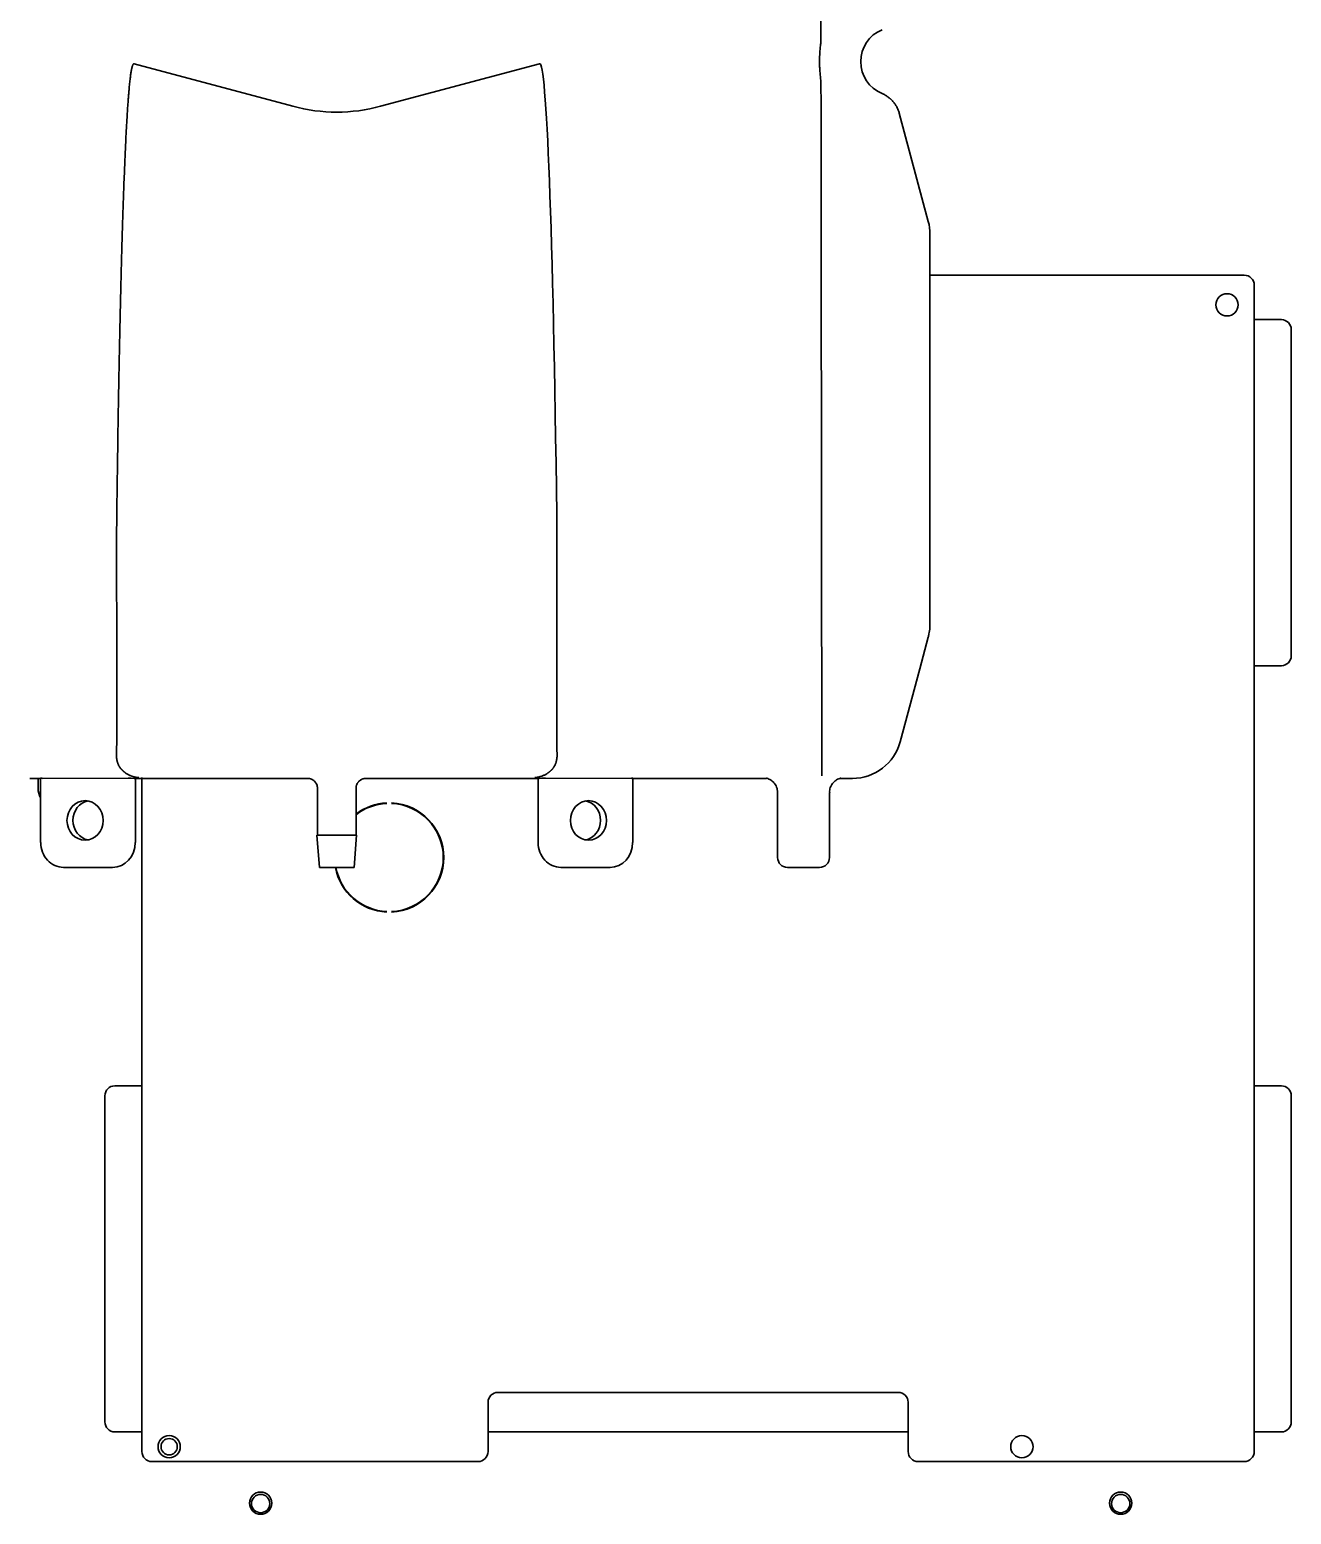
# Model space of a CAD drawing. Extents: x 5987 to 10491, y -672 to 3388.
# Drawn here: x 8502.4 to 8757.6, y 2563.7 to 2864 of the extents above; entities that cross this region are included whole.
import ezdxf

# ---------------------------------------------------------------- set-up
doc = ezdxf.new("R2010")
doc.units = 0
doc.header["$LTSCALE"] = 5
doc.layers.add('1', color=7, linetype='CONTINUOUS', true_color=0xffffff)

msp = doc.modelspace()

# ---------------------------------------------------------------- linework, layer by layer
at = {"layer": '1', "color": 7, "linetype": 'Continuous', "lineweight": 35}
for p, q in [((8555.61, 2848.5), (8523.47, 2857.05)), ((8605.47, 2857.05), (8573.34, 2848.5)), ((8678.27, 2847.08), (8684.13, 2825.21)), ((8684.47, 2822.62), (8684.47, 2743.72)), ((8684.47, 2814.33), (8748.07, 2814.33)), ((8750.07, 2812.33), (8750.07, 2576.33)), ((8750.07, 2805.33), (8755.57, 2805.33)), ((8757.57, 2803.33), (8757.57, 2737.33)), ((8684.13, 2741.11), (8682.41, 2734.7)), ((8682.41, 2734.7), (8678.46, 2719.94)), ((8755.57, 2735.33), (8750.07, 2735.33)), ((8504.57, 2712.53), (8502.36, 2712.53)), ((8504.07, 2712.53), (8504.07, 2710.53)), ((8504.57, 2712.54), (8504.57, 2699.53)), ((8504.87, 2712.54), (8522.25, 2712.56)), ((8522.91, 2712.55), (8523.5, 2712.53)), ((8527.86, 2712.53), (8523.5, 2712.53)), ((8523.76, 2699.53), (8523.76, 2712.53)), ((8525.07, 2576.33), (8525.07, 2712.73)), ((8534.5, 2712.53), (8527.86, 2712.53)), ((8544.56, 2712.53), (8542.02, 2712.53)), ((8552.07, 2712.54), (8552.07, 2712.53)), ((8558.57, 2712.53), (8552.07, 2712.53)), ((8576.87, 2712.53), (8570.37, 2712.53)), ((8586.93, 2712.53), (8584.39, 2712.53)), ((8601.09, 2712.53), (8594.44, 2712.53)), ((8605.45, 2712.53), (8603.96, 2712.53)), ((8605.19, 2712.53), (8605.19, 2699.53)), ((8605.45, 2712.53), (8606.04, 2712.55)), ((8606.7, 2712.56), (8624.07, 2712.54)), ((8624.37, 2699.53), (8624.37, 2712.54)), ((8626.59, 2712.53), (8624.37, 2712.53)), ((8630.78, 2712.53), (8629.46, 2712.53)), ((8641.66, 2712.53), (8637.71, 2712.53)), ((8651.42, 2712.53), (8648.59, 2712.53)), ((8668.8, 2712.53), (8666.41, 2712.53)), ((8560.57, 2710.53), (8560.57, 2701.03)), ((8568.37, 2701.03), (8568.37, 2710.53)), ((8653.65, 2709.68), (8653.65, 2696.53)), ((8664.15, 2696.53), (8664.15, 2709.68)), ((8564.47, 2701.03), (8560.47, 2701.03)), ((8560.47, 2701.03), (8560.97, 2694.53)), ((8568.47, 2701.03), (8564.47, 2701.03)), ((8567.97, 2694.53), (8568.47, 2701.03)), ((8523.76, 2699.53), (8523.72, 2699.53)), ((8605.23, 2699.53), (8605.19, 2699.53)), ((8518.34, 2694.53), (8509.19, 2694.53)), ((8519.14, 2694.53), (8518.34, 2694.53)), ((8560.97, 2694.53), (8567.97, 2694.53)), ((8610.61, 2694.53), (8609.8, 2694.53)), ((8619.76, 2694.53), (8610.61, 2694.53)), ((8655.65, 2694.53), (8662.15, 2694.53)), ((8519.57, 2650.33), (8525.07, 2650.33)), ((8750.07, 2650.33), (8755.57, 2650.33)), ((8517.57, 2582.33), (8517.57, 2648.33)), ((8757.57, 2648.33), (8757.57, 2582.33)), ((8595.07, 2576.33), (8595.07, 2586.33)), ((8597.07, 2588.33), (8678.07, 2588.33)), ((8680.07, 2576.33), (8680.07, 2586.33)), ((8525.07, 2580.33), (8519.57, 2580.33)), ((8680.07, 2580.33), (8595.07, 2580.33)), ((8755.57, 2580.33), (8750.07, 2580.33)), ((8593.07, 2574.33), (8527.07, 2574.33)), ((8748.07, 2574.33), (8682.07, 2574.33))]:
    msp.add_line(p, q, dxfattribs=at)
for centre, radius in [((8744.57, 2808.33), 2.25), ((8530.57, 2577.33), 2.25), ((8530.57, 2577.33), 1.65), ((8703.07, 2577.33), 2.25), ((8549.07, 2565.91), 2.25), ((8723.07, 2565.91), 2.25), ((8549.07, 2565.83), 1.85), ((8723.07, 2565.83), 1.85)]:
    msp.add_circle(centre, radius, dxfattribs=at)
for centre, radius, start, end in [((8677.47, 2857.53), 7, 112.5978, 247.4022), ((8748.07, 2812.33), 2, 0, 90), ((8755.57, 2803.33), 2, 0, 90), ((8755.57, 2737.33), 2, 270, 0), ((8508.07, 2710.53), 4, 180, 208.9799), ((8575.07, 2696.53), 11.05, 92.6053, 127.3249), ((8575.07, 2696.53), 10.95, 92.6053, 127.7249), ((8575.07, 2696.53), 10.95, 272.6053, 87.3947), ((8575.07, 2696.53), 11.05, 272.6053, 87.3947), ((8575.07, 2696.53), 11.05, 190.429, 267.3947), ((8575.07, 2696.53), 10.95, 190.5234, 267.3947), ((8655.65, 2696.53), 2, 180, 270), ((8662.15, 2696.53), 2, 270, 0), ((8519.57, 2648.33), 2, 90, 180), ((8755.57, 2648.33), 2, 0, 90), ((8597.07, 2586.33), 2, 90, 180), ((8678.07, 2586.33), 2, 0, 90), ((8519.57, 2582.33), 2, 180, 270), ((8755.57, 2582.33), 2, 270, 0), ((8527.07, 2576.33), 2, 180, 270), ((8593.07, 2576.33), 2, 270, 0), ((8682.07, 2576.33), 2, 180, 270), ((8748.07, 2576.33), 2, 270, 0)]:
    msp.add_arc(centre, radius, start, end, dxfattribs=at)
for centre, major_axis, ratio, start_param, end_param in [((8605.47, 2674.14), (-0.07, -182.94), 0.021861, 2.096015, 3.159067), ((8564.47, 2881.05), (33.82, 0), 0.997564, 4.447131, 4.977647), ((8674.47, 2822.62), (-9.92, -1.31), 0.999845, 3.010713, 3.272472), ((8509.85, 4035.89), (6.46, -2728.57), 0.002932, 1.0679, 1.083811), ((8619.12, 4031.04), (-6.5, -2718.37), 0.002943, 5.199343, 5.215314), ((8679.48, 2743.05), (-0.44, -10.02), 0.496953, 1.654986, 1.659584), ((8668.8, 2722.53), (6.09, -7.94), 0.999758, 5.628804, 6.937567), ((8505.07, 2712.54), (0.5, -0.003), 0.017454, 1.987065, 3.142103), ((8522.45, 2712.55), (0.5, -0.003), 0.017454, 0.416268, 1.987065), ((8606.49, 2712.55), (-0.5, -0.003), 0.017454, 4.296121, 5.866917), ((8623.87, 2712.54), (-0.5, -0.003), 0.017454, 3.141082, 4.296121), ((8514.77, 2704.03), (0, -4), 0.914651, 3.308096, 4.712387), ((8614.17, 2704.03), (0, 4), 0.914651, 3.308194, 6.116583), ((8514.77, 2704.03), (0, -4), 0.914651, 4.71239, 6.116681), ((8509.19, 2699.53), (0, 5), 0.914651, 1.570796, 3.141593), ((8519.14, 2699.53), (0, -5), 0.914651, 0, 1.570796), ((8609.8, 2699.53), (0, 5), 0.914651, 1.570796, 3.141593), ((8619.76, 2699.53), (0, -5), 0.914651, 0, 1.570796)]:
    msp.add_ellipse(centre, major_axis=major_axis, ratio=ratio, start_param=start_param, end_param=end_param, dxfattribs=at)
at = {"layer": '1', "color": 51, "linetype": 'Continuous', "lineweight": 13}
msp.add_ellipse((8658.9, 2712.68), major_axis=(8.25, 0), ratio=0.017455, start_param=6.205038, end_param=6.205052, dxfattribs=at)
at = {"layer": '1', "color": 7, "linetype": 'Continuous', "lineweight": 35}
for centre, major_axis in [((8513.56, 2704.03), (0, 4)), ((8615.39, 2704.03), (0, -4))]:
    msp.add_ellipse(centre, major_axis=major_axis, ratio=0.914651, dxfattribs=at)
for points, degree in [([(8662.38, 2877.91), (8662.4, 2869.76), (8662.41, 2861.45)], 2), ([(8662.43, 2853.54), (8662.59, 2721.05)], 1), ([(8662.59, 2713.05), (8662.59, 2713.05), (8662.59, 2713.09), (8662.59, 2713.21), (8662.59, 2713.41), (8662.59, 2713.68), (8662.59, 2714.03), (8662.59, 2714.43), (8662.59, 2714.9), (8662.59, 2715.43), (8662.59, 2716.01), (8662.59, 2716.64), (8662.59, 2717.31), (8662.59, 2718.01), (8662.59, 2718.74), (8662.59, 2719.5), (8662.59, 2720.27), (8662.59, 2720.79), (8662.59, 2721.05)], 3), ([(8603.96, 2712.53), (8602.57, 2712.52), (8601.09, 2712.53)], 2), ([(8629.46, 2712.52), (8627.97, 2712.53), (8626.59, 2712.52)], 2)]:
    msp.add_open_spline(points, degree=degree, dxfattribs=at)
for points, knots in [([(8662.43, 2853.54), (8662.38, 2853.87), (8662.3, 2854.53), (8662.24, 2855.19), (8662.2, 2855.68), (8662.19, 2855.85), (8662.17, 2856.18), (8662.16, 2856.34), (8662.15, 2856.84), (8662.14, 2857.17), (8662.14, 2858.16), (8662.16, 2858.82), (8662.23, 2859.81), (8662.26, 2860.14), (8662.33, 2860.8), (8662.37, 2861.12), (8662.41, 2861.45)], [0, 0, 0, 0, 0.125, 0.25, 0.25, 0.3125, 0.3125, 0.375, 0.375, 0.5, 0.5, 0.75, 0.75, 0.875, 0.875, 1, 1, 1, 1]), ([(8523.47, 2857.05), (8523.44, 2857.07), (8523.39, 2857.09), (8523.31, 2857.04), (8523.23, 2856.92), (8523.16, 2856.76), (8523.1, 2856.55), (8523.03, 2856.28), (8522.96, 2855.98), (8522.9, 2855.64), (8522.84, 2855.27), (8522.78, 2854.87), (8522.72, 2854.42), (8522.66, 2853.93), (8522.61, 2853.4), (8522.54, 2852.8), (8522.48, 2852.15), (8522.42, 2851.43), (8522.35, 2850.64), (8522.29, 2849.76), (8522.21, 2848.78), (8522.14, 2847.69), (8522.06, 2846.48), (8521.99, 2845.14), (8521.9, 2843.66), (8521.82, 2842.04), (8521.73, 2840.25), (8521.64, 2838.28), (8521.55, 2836.11), (8521.46, 2833.73), (8521.36, 2831.09), (8521.26, 2828.17), (8521.15, 2824.92), (8521.04, 2821.33), (8520.93, 2817.37), (8520.82, 2813.04), (8520.71, 2808.46), (8520.6, 2803.69), (8520.49, 2798.62), (8520.39, 2793.16), (8520.28, 2787.19), (8520.18, 2780.66), (8520.08, 2773.58), (8520.01, 2768.5), (8519.98, 2765.87)], [0, 0, 0, 0, 0.023807, 0.047616, 0.071426, 0.095236, 0.119045, 0.142855, 0.166664, 0.190474, 0.214283, 0.238093, 0.261903, 0.285712, 0.309522, 0.333331, 0.357141, 0.380951, 0.40476, 0.42857, 0.452379, 0.476189, 0.499999, 0.523808, 0.547618, 0.571427, 0.595237, 0.619047, 0.642856, 0.666666, 0.690475, 0.714285, 0.738094, 0.761904, 0.785714, 0.809523, 0.833333, 0.857142, 0.880952, 0.904762, 0.928571, 0.952381, 0.97619, 1, 1, 1, 1]), ([(8674.78, 2851.06), (8675, 2850.97), (8675.2, 2850.88), (8675.6, 2850.65), (8675.79, 2850.53), (8676.07, 2850.33), (8676.16, 2850.26), (8676.29, 2850.16), (8676.34, 2850.12), (8676.42, 2850.04), (8676.47, 2850.01), (8676.68, 2849.81), (8676.84, 2849.65), (8677.14, 2849.31), (8677.28, 2849.13), (8677.47, 2848.85), (8677.54, 2848.75), (8677.63, 2848.61), (8677.66, 2848.56), (8677.71, 2848.46), (8677.74, 2848.41), (8677.88, 2848.15), (8678.07, 2847.74), (8678.21, 2847.3), (8678.27, 2847.08)], [0, 0, 0, 0, 0.125, 0.125, 0.25, 0.25, 0.3125, 0.3125, 0.34375, 0.34375, 0.375, 0.375, 0.5, 0.5, 0.625, 0.625, 0.6875, 0.6875, 0.71875, 0.71875, 0.75, 0.75, 0.875, 1, 1, 1, 1]), ([(8519.98, 2765.87), (8519.98, 2765.83), (8519.98, 2765.8), (8519.98, 2765.72), (8519.97, 2765.62), (8519.97, 2765.51), (8519.97, 2765.3), (8519.97, 2765.16), (8519.96, 2764.73), (8519.96, 2764.44), (8519.95, 2763.59), (8519.95, 2763.02), (8519.94, 2761.31), (8519.94, 2760.17), (8519.94, 2759.03)], [0, 0, 0, 0, 0.015625, 0.015625, 0.03125, 0.0625, 0.0625, 0.125, 0.125, 0.25, 0.25, 0.5, 0.5, 1, 1, 1, 1]), ([(8609.01, 2759.03), (8609.01, 2760.17), (8609.01, 2761.31), (8608.99, 2763.59), (8608.98, 2764.73), (8608.97, 2765.87)], [0, 0, 0, 0, 0.5, 0.5, 1, 1, 1, 1]), ([(8684.13, 2741.11), (8684.14, 2741.14), (8684.15, 2741.16), (8684.16, 2741.22), (8684.18, 2741.3), (8684.22, 2741.48), (8684.26, 2741.64), (8684.32, 2741.96), (8684.36, 2742.17), (8684.44, 2742.81), (8684.47, 2743.24), (8684.47, 2743.68)], [0, 0, 0, 0, 0.03125, 0.03125, 0.0625, 0.125, 0.25, 0.25, 0.5, 0.5, 1, 1, 1, 1]), ([(8519.97, 2720.83), (8519.97, 2720.8), (8519.97, 2720.73), (8519.97, 2720.62), (8519.97, 2720.52), (8519.97, 2720.42), (8519.97, 2720.32), (8519.97, 2720.22), (8519.97, 2720.11), (8519.96, 2720.01), (8519.96, 2719.91), (8519.96, 2719.81), (8519.96, 2719.7), (8519.96, 2719.6), (8519.96, 2719.5), (8519.96, 2719.4), (8519.96, 2719.29), (8519.95, 2719.19), (8519.95, 2719.09), (8519.95, 2718.99), (8519.95, 2718.88), (8519.95, 2718.78), (8519.94, 2718.68), (8519.94, 2718.58), (8519.94, 2718.48), (8519.94, 2718.37), (8519.93, 2718.27), (8519.93, 2718.17), (8519.93, 2718.07), (8519.92, 2717.96), (8519.92, 2717.9), (8519.92, 2717.86)], [0, 0, 0, 0, 0.034513, 0.069021, 0.103526, 0.138027, 0.172525, 0.207019, 0.241511, 0.276, 0.310486, 0.34497, 0.379452, 0.413932, 0.44841, 0.482887, 0.517363, 0.551837, 0.586311, 0.620783, 0.655256, 0.689728, 0.7242, 0.758672, 0.793145, 0.827618, 0.862092, 0.896567, 0.931043, 0.965521, 1, 1, 1, 1]), ([(8609.03, 2717.86), (8609.02, 2717.9), (8609.02, 2717.96), (8609.02, 2718.07), (8609.02, 2718.17), (8609.01, 2718.27), (8609.01, 2718.37), (8609.01, 2718.48), (8609.01, 2718.58), (8609, 2718.68), (8609, 2718.78), (8609, 2718.88), (8609, 2718.99), (8608.99, 2719.09), (8608.99, 2719.19), (8608.99, 2719.29), (8608.99, 2719.4), (8608.99, 2719.5), (8608.99, 2719.6), (8608.98, 2719.7), (8608.98, 2719.81), (8608.98, 2719.91), (8608.98, 2720.01), (8608.98, 2720.11), (8608.98, 2720.22), (8608.98, 2720.32), (8608.98, 2720.42), (8608.98, 2720.52), (8608.98, 2720.62), (8608.98, 2720.73), (8608.98, 2720.8), (8608.98, 2720.83)], [0, 0, 0, 0, 0.034473, 0.068944, 0.103415, 0.137885, 0.172354, 0.206823, 0.241292, 0.275761, 0.310231, 0.344701, 0.379171, 0.413643, 0.448115, 0.482589, 0.517065, 0.551542, 0.586021, 0.620502, 0.654986, 0.689472, 0.723961, 0.758454, 0.792949, 0.827448, 0.86195, 0.896456, 0.930967, 0.965481, 1, 1, 1, 1]), ([(8519.92, 2717.86), (8519.92, 2717.84), (8519.92, 2717.79), (8519.91, 2717.73), (8519.91, 2717.66), (8519.9, 2717.59), (8519.9, 2717.52), (8519.9, 2717.45), (8519.9, 2717.38), (8519.9, 2717.32), (8519.9, 2717.25), (8519.9, 2717.18), (8519.9, 2717.11), (8519.91, 2717.04), (8519.91, 2716.97), (8519.91, 2716.91), (8519.92, 2716.84), (8519.93, 2716.77), (8519.93, 2716.7), (8519.94, 2716.64), (8519.95, 2716.57), (8519.96, 2716.5), (8519.97, 2716.43), (8519.98, 2716.37), (8519.99, 2716.3), (8520, 2716.23), (8520.02, 2716.17), (8520.03, 2716.1), (8520.05, 2716.03), (8520.06, 2715.97), (8520.08, 2715.9), (8520.1, 2715.84), (8520.11, 2715.79), (8520.12, 2715.76), (8520.13, 2715.74), (8520.13, 2715.73), (8520.14, 2715.71), (8520.14, 2715.7), (8520.15, 2715.68), (8520.15, 2715.67), (8520.16, 2715.65), (8520.16, 2715.64), (8520.17, 2715.62), (8520.17, 2715.61), (8520.18, 2715.59), (8520.18, 2715.58), (8520.19, 2715.56), (8520.2, 2715.54), (8520.2, 2715.53), (8520.21, 2715.51), (8520.21, 2715.49), (8520.22, 2715.48), (8520.23, 2715.46), (8520.23, 2715.45), (8520.24, 2715.43), (8520.25, 2715.41), (8520.25, 2715.4), (8520.26, 2715.38), (8520.27, 2715.36), (8520.27, 2715.34), (8520.28, 2715.33), (8520.29, 2715.31), (8520.3, 2715.29), (8520.3, 2715.27), (8520.31, 2715.26), (8520.32, 2715.24), (8520.33, 2715.22), (8520.34, 2715.2), (8520.35, 2715.19), (8520.35, 2715.17), (8520.36, 2715.15), (8520.37, 2715.13), (8520.38, 2715.11), (8520.39, 2715.1), (8520.4, 2715.08), (8520.41, 2715.06), (8520.42, 2715.04), (8520.43, 2715.02), (8520.44, 2715), (8520.45, 2714.99), (8520.46, 2714.97), (8520.47, 2714.95), (8520.48, 2714.93), (8520.49, 2714.91), (8520.51, 2714.89), (8520.52, 2714.87), (8520.53, 2714.85), (8520.54, 2714.84), (8520.55, 2714.82), (8520.56, 2714.8), (8520.58, 2714.78), (8520.59, 2714.76), (8520.6, 2714.74), (8520.62, 2714.72), (8520.63, 2714.7), (8520.64, 2714.68), (8520.66, 2714.67), (8520.67, 2714.65), (8520.68, 2714.63), (8520.7, 2714.61), (8520.71, 2714.59), (8520.73, 2714.57), (8520.74, 2714.55), (8520.76, 2714.53), (8520.77, 2714.51), (8520.79, 2714.49), (8520.81, 2714.48), (8520.82, 2714.46), (8520.84, 2714.44), (8520.85, 2714.42), (8520.87, 2714.4), (8520.89, 2714.38), (8520.91, 2714.36), (8520.92, 2714.34), (8520.94, 2714.32), (8520.96, 2714.31), (8520.98, 2714.29), (8520.99, 2714.28), (8521, 2714.27)], [0, 0, 0, 0, 0.016158, 0.032328, 0.048512, 0.064714, 0.080936, 0.09718, 0.11345, 0.129748, 0.146076, 0.162438, 0.178834, 0.195268, 0.211741, 0.228257, 0.244816, 0.261422, 0.278076, 0.294781, 0.311537, 0.328347, 0.345213, 0.362137, 0.379119, 0.396162, 0.413267, 0.430436, 0.447669, 0.464969, 0.482336, 0.499771, 0.517277, 0.521225, 0.525213, 0.529242, 0.533311, 0.53742, 0.541569, 0.545759, 0.549989, 0.554259, 0.558571, 0.562922, 0.567315, 0.571748, 0.576222, 0.580737, 0.585292, 0.589889, 0.594527, 0.599205, 0.603925, 0.608686, 0.613488, 0.618331, 0.623216, 0.628142, 0.633109, 0.638117, 0.643167, 0.648259, 0.653392, 0.658566, 0.663782, 0.66904, 0.674339, 0.67968, 0.685062, 0.690486, 0.695952, 0.70146, 0.707009, 0.712601, 0.718234, 0.723909, 0.729625, 0.735384, 0.741184, 0.747027, 0.752911, 0.758837, 0.764805, 0.770815, 0.776867, 0.782961, 0.789096, 0.795274, 0.801494, 0.807755, 0.814058, 0.820404, 0.826791, 0.83322, 0.83969, 0.846203, 0.852757, 0.859354, 0.865992, 0.872671, 0.879393, 0.886156, 0.89296, 0.899807, 0.906695, 0.913624, 0.920595, 0.927608, 0.934661, 0.941757, 0.948893, 0.956071, 0.96329, 0.97055, 0.977851, 0.985193, 0.992576, 1, 1, 1, 1]), ([(8607.95, 2714.27), (8607.96, 2714.28), (8607.99, 2714.31), (8608.02, 2714.34), (8608.06, 2714.38), (8608.09, 2714.42), (8608.13, 2714.46), (8608.16, 2714.5), (8608.19, 2714.54), (8608.23, 2714.58), (8608.26, 2714.62), (8608.29, 2714.67), (8608.32, 2714.71), (8608.35, 2714.75), (8608.38, 2714.8), (8608.41, 2714.84), (8608.44, 2714.89), (8608.49, 2714.99), (8608.58, 2715.14), (8608.68, 2715.35), (8608.76, 2715.56), (8608.81, 2715.71), (8608.84, 2715.8), (8608.84, 2715.83), (8608.85, 2715.86), (8608.86, 2715.9), (8608.87, 2715.93), (8608.88, 2715.96), (8608.89, 2715.99), (8608.89, 2716.02), (8608.9, 2716.05), (8608.91, 2716.08), (8608.92, 2716.11), (8608.92, 2716.14), (8608.93, 2716.17), (8608.94, 2716.2), (8608.94, 2716.24), (8608.95, 2716.27), (8608.95, 2716.3), (8608.96, 2716.33), (8608.97, 2716.36), (8608.97, 2716.39), (8608.98, 2716.42), (8608.98, 2716.46), (8608.99, 2716.49), (8608.99, 2716.52), (8609, 2716.55), (8609, 2716.58), (8609, 2716.61), (8609.01, 2716.65), (8609.01, 2716.68), (8609.01, 2716.71), (8609.02, 2716.74), (8609.02, 2716.77), (8609.02, 2716.8), (8609.03, 2716.84), (8609.03, 2716.87), (8609.03, 2716.9), (8609.03, 2716.93), (8609.04, 2716.96), (8609.04, 2717), (8609.04, 2717.03), (8609.04, 2717.06), (8609.04, 2717.09), (8609.04, 2717.12), (8609.04, 2717.16), (8609.05, 2717.19), (8609.05, 2717.22), (8609.05, 2717.25), (8609.05, 2717.28), (8609.05, 2717.32), (8609.05, 2717.35), (8609.05, 2717.38), (8609.05, 2717.41), (8609.05, 2717.44), (8609.05, 2717.48), (8609.04, 2717.51), (8609.04, 2717.54), (8609.04, 2717.57), (8609.04, 2717.61), (8609.04, 2717.64), (8609.04, 2717.67), (8609.04, 2717.7), (8609.03, 2717.73), (8609.03, 2717.77), (8609.03, 2717.8), (8609.03, 2717.83), (8609.03, 2717.85), (8609.03, 2717.86)], [0, 0, 0, 0, 0.014888, 0.029765, 0.04463, 0.059483, 0.074324, 0.089151, 0.103965, 0.118764, 0.133549, 0.148318, 0.163072, 0.177809, 0.19253, 0.207234, 0.221919, 0.236587, 0.302543, 0.365556, 0.425649, 0.482864, 0.491093, 0.499306, 0.507503, 0.515686, 0.523853, 0.532006, 0.540143, 0.548266, 0.556374, 0.564467, 0.572546, 0.580611, 0.588662, 0.596699, 0.604722, 0.612731, 0.620727, 0.628709, 0.636678, 0.644635, 0.652578, 0.660509, 0.668427, 0.676332, 0.684226, 0.692108, 0.699977, 0.707836, 0.715682, 0.723518, 0.731342, 0.739156, 0.746959, 0.754752, 0.762534, 0.770306, 0.778069, 0.785822, 0.793566, 0.8013, 0.809026, 0.816743, 0.824451, 0.832152, 0.839844, 0.847529, 0.855206, 0.862876, 0.870539, 0.878196, 0.885845, 0.893489, 0.901127, 0.908759, 0.916386, 0.924007, 0.931624, 0.939236, 0.946844, 0.954447, 0.962047, 0.969643, 0.977237, 0.984827, 0.992415, 1, 1, 1, 1]), ([(8521, 2714.27), (8521, 2714.26), (8521.02, 2714.25), (8521.04, 2714.22), (8521.06, 2714.2), (8521.09, 2714.18), (8521.11, 2714.16), (8521.13, 2714.13), (8521.16, 2714.11), (8521.18, 2714.09), (8521.21, 2714.07), (8521.23, 2714.04), (8521.26, 2714.02), (8521.28, 2714), (8521.31, 2713.98), (8521.33, 2713.95), (8521.36, 2713.93), (8521.38, 2713.91), (8521.41, 2713.89), (8521.44, 2713.87), (8521.46, 2713.85), (8521.49, 2713.83), (8521.52, 2713.8), (8521.54, 2713.78), (8521.57, 2713.76), (8521.6, 2713.74), (8521.63, 2713.72), (8521.65, 2713.7), (8521.68, 2713.68), (8521.71, 2713.66), (8521.74, 2713.64), (8521.77, 2713.62), (8521.85, 2713.56), (8521.98, 2713.47), (8522.18, 2713.36), (8522.39, 2713.25), (8522.57, 2713.16), (8522.73, 2713.09), (8522.86, 2713.04), (8523, 2712.98), (8523.14, 2712.93), (8523.29, 2712.89), (8523.41, 2712.85), (8523.49, 2712.83), (8523.53, 2712.82), (8523.58, 2712.81), (8523.62, 2712.8), (8523.67, 2712.79), (8523.72, 2712.78), (8523.77, 2712.77), (8523.82, 2712.76), (8523.87, 2712.75), (8523.93, 2712.74), (8523.99, 2712.74), (8524.05, 2712.73), (8524.11, 2712.72), (8524.17, 2712.71), (8524.24, 2712.71), (8524.3, 2712.7), (8524.37, 2712.69), (8524.42, 2712.69), (8524.44, 2712.69)], [0, 0, 0, 0, 0.007034, 0.014121, 0.021262, 0.028455, 0.035701, 0.043001, 0.050353, 0.057759, 0.065218, 0.07273, 0.080295, 0.087914, 0.095586, 0.103311, 0.111089, 0.118921, 0.126806, 0.134745, 0.142736, 0.150781, 0.15888, 0.167032, 0.175237, 0.183496, 0.191809, 0.200174, 0.208594, 0.217066, 0.225593, 0.234173, 0.242806, 0.296252, 0.353342, 0.414077, 0.478461, 0.513438, 0.550551, 0.589798, 0.631181, 0.6747, 0.720354, 0.731643, 0.743432, 0.755721, 0.768509, 0.781797, 0.795584, 0.809871, 0.824657, 0.839944, 0.855729, 0.872014, 0.888799, 0.906084, 0.923868, 0.942151, 0.960935, 0.980218, 1, 1, 1, 1]), ([(8542.02, 2712.53), (8542.01, 2712.53), (8542, 2712.53), (8541.99, 2712.53), (8541.97, 2712.53), (8541.96, 2712.53), (8541.94, 2712.53), (8541.92, 2712.53), (8541.91, 2712.53), (8541.89, 2712.53), (8541.88, 2712.53), (8541.86, 2712.53), (8541.84, 2712.53), (8541.82, 2712.53), (8541.81, 2712.53), (8541.79, 2712.53), (8541.77, 2712.53), (8541.76, 2712.53), (8541.74, 2712.53), (8541.72, 2712.53), (8541.7, 2712.53), (8541.68, 2712.53), (8541.67, 2712.53), (8541.65, 2712.53), (8541.63, 2712.53), (8541.61, 2712.53), (8541.59, 2712.53), (8541.57, 2712.53), (8541.55, 2712.53), (8541.53, 2712.53), (8541.52, 2712.53), (8541.5, 2712.53), (8541.48, 2712.53), (8541.46, 2712.53), (8541.44, 2712.53), (8541.42, 2712.53), (8541.4, 2712.53), (8541.38, 2712.53), (8541.36, 2712.53), (8541.34, 2712.53), (8541.32, 2712.53), (8541.3, 2712.53), (8541.28, 2712.53), (8541.26, 2712.53), (8541.24, 2712.53), (8541.22, 2712.53), (8541.2, 2712.53), (8541.18, 2712.53), (8541.16, 2712.53), (8541.14, 2712.53), (8541.12, 2712.53), (8541.1, 2712.53), (8541.08, 2712.53), (8541.06, 2712.53), (8541.04, 2712.53), (8541.02, 2712.53), (8541, 2712.53), (8540.98, 2712.53), (8540.96, 2712.53), (8540.94, 2712.53), (8540.92, 2712.53), (8540.9, 2712.53), (8540.88, 2712.53), (8540.86, 2712.53), (8540.84, 2712.53), (8540.82, 2712.53), (8540.8, 2712.53), (8540.72, 2712.53), (8540.6, 2712.53), (8540.41, 2712.53), (8540.21, 2712.53), (8540.01, 2712.53), (8539.81, 2712.53), (8539.61, 2712.53), (8539.4, 2712.53), (8539.19, 2712.53), (8539.03, 2712.53), (8538.91, 2712.53), (8538.84, 2712.53), (8538.77, 2712.53), (8538.69, 2712.53), (8538.62, 2712.53), (8538.55, 2712.53), (8538.48, 2712.53), (8538.4, 2712.53), (8538.33, 2712.53), (8538.26, 2712.53), (8538.18, 2712.53), (8538.11, 2712.53), (8538.04, 2712.53), (8537.96, 2712.53), (8537.89, 2712.53), (8537.81, 2712.53), (8537.73, 2712.53), (8537.66, 2712.53), (8537.58, 2712.53), (8537.51, 2712.53), (8537.43, 2712.53), (8537.35, 2712.53), (8537.28, 2712.53), (8537.2, 2712.53), (8537.12, 2712.53), (8537.04, 2712.53), (8536.97, 2712.53), (8536.89, 2712.53), (8536.81, 2712.53), (8536.73, 2712.53), (8536.65, 2712.53), (8536.57, 2712.53), (8536.5, 2712.53), (8536.42, 2712.53), (8536.34, 2712.53), (8536.26, 2712.53), (8536.18, 2712.53), (8536.1, 2712.53), (8536.02, 2712.53), (8535.94, 2712.53), (8535.86, 2712.53), (8535.78, 2712.53), (8535.7, 2712.53), (8535.62, 2712.53), (8535.54, 2712.53), (8535.46, 2712.53), (8535.38, 2712.53), (8535.3, 2712.53), (8535.22, 2712.53), (8535.14, 2712.53), (8535.06, 2712.53), (8534.98, 2712.53), (8534.9, 2712.53), (8534.82, 2712.53), (8534.74, 2712.53), (8534.66, 2712.53), (8534.58, 2712.53), (8534.53, 2712.53), (8534.5, 2712.53)], [0, 0, 0, 0, 0.004529, 0.009041, 0.013536, 0.018015, 0.022476, 0.026922, 0.03135, 0.035762, 0.040157, 0.044535, 0.048896, 0.053241, 0.057569, 0.06188, 0.066174, 0.070451, 0.074711, 0.078954, 0.083181, 0.08739, 0.091582, 0.095756, 0.099914, 0.104054, 0.108177, 0.112283, 0.116371, 0.120442, 0.124495, 0.12853, 0.132548, 0.136548, 0.140531, 0.144495, 0.148442, 0.15237, 0.156281, 0.160173, 0.164048, 0.167904, 0.171741, 0.175561, 0.179361, 0.183144, 0.186907, 0.190652, 0.194378, 0.198086, 0.201774, 0.205444, 0.209094, 0.212726, 0.216338, 0.219931, 0.223504, 0.227058, 0.230593, 0.234108, 0.237603, 0.241079, 0.244535, 0.247971, 0.251387, 0.254783, 0.258159, 0.261515, 0.291174, 0.320439, 0.349309, 0.377781, 0.405852, 0.433518, 0.460774, 0.487615, 0.514039, 0.522678, 0.531305, 0.53992, 0.548524, 0.557117, 0.565698, 0.574269, 0.582828, 0.591378, 0.599916, 0.608445, 0.616963, 0.625472, 0.633971, 0.64246, 0.650939, 0.659409, 0.66787, 0.676322, 0.684764, 0.693198, 0.701623, 0.710039, 0.718447, 0.726846, 0.735237, 0.743619, 0.751994, 0.76036, 0.768719, 0.777069, 0.785412, 0.793748, 0.802076, 0.810396, 0.818709, 0.827015, 0.835314, 0.843606, 0.851891, 0.86017, 0.868441, 0.876707, 0.884966, 0.893218, 0.901465, 0.909706, 0.91794, 0.926169, 0.934393, 0.942611, 0.950824, 0.959032, 0.967235, 0.975433, 0.983626, 0.991815, 1, 1, 1, 1]), ([(8552.07, 2712.53), (8552.06, 2712.53), (8552.03, 2712.53), (8551.99, 2712.53), (8551.94, 2712.53), (8551.9, 2712.53), (8551.86, 2712.53), (8551.81, 2712.53), (8551.77, 2712.53), (8551.73, 2712.53), (8551.68, 2712.53), (8551.64, 2712.53), (8551.6, 2712.53), (8551.55, 2712.53), (8551.51, 2712.53), (8551.47, 2712.53), (8551.42, 2712.53), (8551.38, 2712.53), (8551.34, 2712.53), (8551.29, 2712.53), (8551.25, 2712.53), (8551.21, 2712.53), (8551.16, 2712.53), (8551.12, 2712.53), (8551.08, 2712.53), (8551.03, 2712.53), (8550.99, 2712.53), (8550.95, 2712.53), (8550.9, 2712.53), (8550.86, 2712.53), (8550.82, 2712.53), (8550.77, 2712.53), (8550.73, 2712.53), (8550.69, 2712.53), (8550.64, 2712.53), (8550.6, 2712.53), (8550.56, 2712.53), (8550.52, 2712.53), (8550.47, 2712.53), (8550.43, 2712.53), (8550.39, 2712.53), (8550.34, 2712.53), (8550.3, 2712.53), (8550.26, 2712.53), (8550.21, 2712.53), (8550.17, 2712.53), (8550.13, 2712.53), (8550.09, 2712.53), (8550.04, 2712.53), (8550, 2712.53), (8549.96, 2712.53), (8549.92, 2712.53), (8549.87, 2712.53), (8549.83, 2712.53), (8549.79, 2712.53), (8549.75, 2712.53), (8549.7, 2712.53), (8549.66, 2712.53), (8549.62, 2712.53), (8549.58, 2712.53), (8549.53, 2712.53), (8549.49, 2712.53), (8549.45, 2712.53), (8549.41, 2712.53), (8549.37, 2712.53), (8549.32, 2712.53), (8549.28, 2712.53), (8549.24, 2712.53), (8549.2, 2712.53), (8549.16, 2712.53), (8549.12, 2712.53), (8549.07, 2712.53), (8549.03, 2712.53), (8548.99, 2712.53), (8548.95, 2712.53), (8548.91, 2712.53), (8548.87, 2712.53), (8548.83, 2712.53), (8548.79, 2712.53), (8548.75, 2712.53), (8548.7, 2712.53), (8548.66, 2712.53), (8548.62, 2712.53), (8548.58, 2712.53), (8548.54, 2712.53), (8548.5, 2712.53), (8548.46, 2712.53), (8548.42, 2712.53), (8548.38, 2712.53), (8548.34, 2712.53), (8548.3, 2712.53), (8548.26, 2712.53), (8548.22, 2712.53), (8548.18, 2712.53), (8548.14, 2712.53), (8548.1, 2712.53), (8548.06, 2712.53), (8548.02, 2712.53), (8547.99, 2712.53), (8547.95, 2712.53), (8547.91, 2712.53), (8547.87, 2712.53), (8547.83, 2712.53), (8547.79, 2712.53), (8547.75, 2712.53), (8547.71, 2712.53), (8547.68, 2712.53), (8547.64, 2712.53), (8547.52, 2712.53), (8547.32, 2712.53), (8547.06, 2712.53), (8546.79, 2712.53), (8546.53, 2712.53), (8546.28, 2712.53), (8546.03, 2712.53), (8545.86, 2712.53), (8545.76, 2712.53), (8545.72, 2712.53), (8545.68, 2712.53), (8545.65, 2712.53), (8545.61, 2712.53), (8545.57, 2712.53), (8545.53, 2712.53), (8545.49, 2712.53), (8545.45, 2712.53), (8545.42, 2712.53), (8545.38, 2712.53), (8545.34, 2712.53), (8545.3, 2712.53), (8545.27, 2712.53), (8545.23, 2712.53), (8545.19, 2712.53), (8545.15, 2712.53), (8545.12, 2712.53), (8545.08, 2712.53), (8545.05, 2712.53), (8545.01, 2712.53), (8544.97, 2712.53), (8544.94, 2712.53), (8544.91, 2712.53), (8544.87, 2712.53), (8544.84, 2712.53), (8544.8, 2712.53), (8544.77, 2712.53), (8544.74, 2712.53), (8544.71, 2712.53), (8544.68, 2712.53), (8544.65, 2712.53), (8544.62, 2712.53), (8544.59, 2712.53), (8544.57, 2712.53), (8544.56, 2712.53)], [0, 0, 0, 0, 0.004433, 0.008867, 0.013303, 0.01774, 0.022178, 0.026617, 0.031058, 0.035501, 0.039945, 0.04439, 0.048837, 0.053286, 0.057736, 0.062188, 0.066641, 0.071097, 0.075553, 0.080012, 0.084472, 0.088934, 0.093398, 0.097863, 0.10233, 0.1068, 0.111271, 0.115743, 0.120218, 0.124695, 0.129174, 0.133654, 0.138137, 0.142621, 0.147108, 0.151597, 0.156087, 0.16058, 0.165075, 0.169572, 0.174071, 0.178572, 0.183076, 0.187582, 0.192089, 0.196599, 0.201112, 0.205626, 0.210143, 0.214662, 0.219183, 0.223707, 0.228233, 0.232761, 0.237292, 0.241825, 0.246361, 0.250898, 0.255439, 0.259982, 0.264527, 0.269075, 0.273625, 0.278178, 0.282733, 0.287291, 0.291851, 0.296414, 0.30098, 0.305548, 0.310119, 0.314692, 0.319268, 0.323847, 0.328429, 0.333013, 0.3376, 0.34219, 0.346782, 0.351378, 0.355976, 0.360577, 0.365181, 0.369788, 0.374397, 0.37901, 0.383625, 0.388244, 0.392866, 0.39749, 0.402118, 0.406748, 0.411382, 0.416019, 0.420659, 0.425302, 0.429949, 0.434598, 0.439251, 0.443907, 0.448567, 0.453229, 0.457896, 0.462565, 0.467238, 0.471915, 0.476594, 0.481278, 0.485965, 0.519989, 0.554711, 0.590124, 0.626216, 0.662979, 0.700405, 0.738488, 0.744857, 0.751297, 0.757805, 0.764382, 0.771028, 0.777742, 0.784523, 0.791371, 0.798286, 0.805267, 0.812313, 0.819424, 0.8266, 0.833839, 0.841143, 0.84851, 0.855939, 0.863431, 0.870985, 0.8786, 0.886276, 0.894014, 0.901811, 0.909669, 0.917586, 0.925563, 0.933599, 0.941695, 0.949848, 0.958061, 0.966332, 0.974662, 0.983049, 0.991496, 1, 1, 1, 1]), ([(8558.57, 2712.53), (8558.7, 2712.53), (8558.83, 2712.51), (8559.09, 2712.46), (8559.22, 2712.42), (8559.46, 2712.32), (8559.58, 2712.26), (8559.79, 2712.12), (8559.89, 2712.03), (8560.08, 2711.85), (8560.16, 2711.75), (8560.31, 2711.53), (8560.37, 2711.41), (8560.47, 2711.17), (8560.51, 2711.04), (8560.56, 2710.79), (8560.57, 2710.66), (8560.57, 2710.53)], [0, 0, 0, 0, 0.125, 0.125, 0.25, 0.25, 0.375, 0.375, 0.5, 0.5, 0.625, 0.625, 0.75, 0.75, 0.875, 0.875, 1, 1, 1, 1]), ([(8568.37, 2710.53), (8568.37, 2710.54), (8568.37, 2710.56), (8568.37, 2710.59), (8568.38, 2710.64), (8568.38, 2710.69), (8568.39, 2710.79), (8568.41, 2710.92), (8568.44, 2711.04), (8568.47, 2711.14), (8568.48, 2711.17), (8568.49, 2711.21), (8568.5, 2711.23), (8568.51, 2711.26), (8568.52, 2711.28), (8568.58, 2711.41), (8568.64, 2711.53), (8568.75, 2711.69), (8568.78, 2711.74), (8568.85, 2711.82), (8568.87, 2711.84), (8568.91, 2711.89), (8568.93, 2711.92), (8569.05, 2712.03), (8569.15, 2712.11), (8569.29, 2712.21), (8569.31, 2712.22), (8569.37, 2712.26), (8569.4, 2712.27), (8569.49, 2712.32), (8569.6, 2712.38), (8569.73, 2712.42), (8569.82, 2712.45), (8569.85, 2712.46), (8569.92, 2712.47), (8569.95, 2712.48), (8570.11, 2712.51), (8570.24, 2712.53), (8570.37, 2712.53)], [0, 0, 0, 0, 0.015625, 0.015625, 0.03125, 0.0625, 0.0625, 0.125, 0.1875, 0.1875, 0.21875, 0.21875, 0.234375, 0.234375, 0.25, 0.25, 0.375, 0.375, 0.4375, 0.4375, 0.46875, 0.46875, 0.5, 0.5, 0.625, 0.625, 0.65625, 0.65625, 0.6875, 0.6875, 0.75, 0.8125, 0.8125, 0.84375, 0.84375, 0.875, 0.875, 1, 1, 1, 1]), ([(8584.39, 2712.53), (8584.38, 2712.53), (8584.37, 2712.53), (8584.36, 2712.53), (8584.34, 2712.53), (8584.33, 2712.53), (8584.31, 2712.53), (8584.29, 2712.53), (8584.28, 2712.53), (8584.26, 2712.53), (8584.24, 2712.53), (8584.23, 2712.53), (8584.21, 2712.53), (8584.19, 2712.53), (8584.18, 2712.53), (8584.16, 2712.53), (8584.14, 2712.53), (8584.12, 2712.53), (8584.11, 2712.53), (8584.09, 2712.53), (8584.07, 2712.53), (8584.05, 2712.53), (8584.03, 2712.53), (8584.02, 2712.53), (8584, 2712.53), (8583.98, 2712.53), (8583.96, 2712.53), (8583.94, 2712.53), (8583.92, 2712.53), (8583.9, 2712.53), (8583.89, 2712.53), (8583.87, 2712.53), (8583.85, 2712.53), (8583.83, 2712.53), (8583.81, 2712.53), (8583.79, 2712.53), (8583.77, 2712.53), (8583.75, 2712.53), (8583.73, 2712.53), (8583.71, 2712.53), (8583.69, 2712.53), (8583.67, 2712.53), (8583.65, 2712.53), (8583.63, 2712.53), (8583.61, 2712.53), (8583.59, 2712.53), (8583.57, 2712.53), (8583.55, 2712.53), (8583.53, 2712.53), (8583.51, 2712.53), (8583.49, 2712.53), (8583.47, 2712.53), (8583.45, 2712.53), (8583.43, 2712.53), (8583.41, 2712.53), (8583.39, 2712.53), (8583.37, 2712.53), (8583.35, 2712.53), (8583.33, 2712.53), (8583.31, 2712.53), (8583.29, 2712.53), (8583.27, 2712.53), (8583.25, 2712.53), (8583.23, 2712.53), (8583.21, 2712.53), (8583.19, 2712.53), (8583.17, 2712.53), (8583.09, 2712.53), (8582.96, 2712.53), (8582.78, 2712.53), (8582.58, 2712.53), (8582.38, 2712.53), (8582.18, 2712.53), (8581.98, 2712.53), (8581.77, 2712.53), (8581.56, 2712.53), (8581.39, 2712.53), (8581.28, 2712.53), (8581.21, 2712.53), (8581.13, 2712.53), (8581.06, 2712.53), (8580.99, 2712.53), (8580.92, 2712.53), (8580.85, 2712.53), (8580.77, 2712.53), (8580.7, 2712.53), (8580.63, 2712.53), (8580.55, 2712.53), (8580.48, 2712.53), (8580.4, 2712.53), (8580.33, 2712.53), (8580.26, 2712.53), (8580.18, 2712.53), (8580.1, 2712.53), (8580.03, 2712.53), (8579.95, 2712.53), (8579.88, 2712.53), (8579.8, 2712.53), (8579.72, 2712.53), (8579.65, 2712.53), (8579.57, 2712.53), (8579.49, 2712.53), (8579.41, 2712.53), (8579.34, 2712.53), (8579.26, 2712.53), (8579.18, 2712.53), (8579.1, 2712.53), (8579.02, 2712.53), (8578.94, 2712.53), (8578.87, 2712.53), (8578.79, 2712.53), (8578.71, 2712.53), (8578.63, 2712.53), (8578.55, 2712.53), (8578.47, 2712.53), (8578.39, 2712.53), (8578.31, 2712.53), (8578.23, 2712.53), (8578.15, 2712.53), (8578.07, 2712.53), (8577.99, 2712.53), (8577.91, 2712.53), (8577.83, 2712.53), (8577.75, 2712.53), (8577.67, 2712.53), (8577.59, 2712.53), (8577.51, 2712.53), (8577.43, 2712.53), (8577.35, 2712.53), (8577.27, 2712.53), (8577.19, 2712.53), (8577.11, 2712.53), (8577.03, 2712.53), (8576.95, 2712.53), (8576.9, 2712.53), (8576.87, 2712.53)], [0, 0, 0, 0, 0.004529, 0.009041, 0.013536, 0.018015, 0.022476, 0.026922, 0.03135, 0.035762, 0.040157, 0.044535, 0.048896, 0.053241, 0.057569, 0.06188, 0.066174, 0.070451, 0.074711, 0.078954, 0.083181, 0.08739, 0.091582, 0.095756, 0.099914, 0.104054, 0.108177, 0.112283, 0.116371, 0.120442, 0.124495, 0.12853, 0.132548, 0.136548, 0.140531, 0.144495, 0.148442, 0.15237, 0.156281, 0.160173, 0.164048, 0.167904, 0.171741, 0.175561, 0.179361, 0.183144, 0.186907, 0.190652, 0.194378, 0.198086, 0.201774, 0.205444, 0.209094, 0.212726, 0.216338, 0.219931, 0.223504, 0.227058, 0.230593, 0.234108, 0.237603, 0.241079, 0.244535, 0.247971, 0.251387, 0.254783, 0.258159, 0.261515, 0.291174, 0.320439, 0.349309, 0.377781, 0.405852, 0.433518, 0.460774, 0.487615, 0.514039, 0.522678, 0.531305, 0.53992, 0.548524, 0.557117, 0.565698, 0.574269, 0.582828, 0.591378, 0.599916, 0.608445, 0.616963, 0.625472, 0.633971, 0.64246, 0.650939, 0.659409, 0.66787, 0.676322, 0.684764, 0.693198, 0.701623, 0.710039, 0.718447, 0.726846, 0.735237, 0.743619, 0.751994, 0.76036, 0.768719, 0.777069, 0.785412, 0.793748, 0.802076, 0.810396, 0.818709, 0.827015, 0.835314, 0.843606, 0.851891, 0.86017, 0.868441, 0.876707, 0.884966, 0.893218, 0.901465, 0.909706, 0.91794, 0.926169, 0.934393, 0.942611, 0.950824, 0.959032, 0.967235, 0.975433, 0.983626, 0.991815, 1, 1, 1, 1]), ([(8594.44, 2712.53), (8594.43, 2712.53), (8594.4, 2712.53), (8594.36, 2712.53), (8594.31, 2712.53), (8594.27, 2712.53), (8594.23, 2712.53), (8594.18, 2712.53), (8594.14, 2712.53), (8594.1, 2712.53), (8594.05, 2712.53), (8594.01, 2712.53), (8593.97, 2712.53), (8593.92, 2712.53), (8593.88, 2712.53), (8593.84, 2712.53), (8593.79, 2712.53), (8593.75, 2712.53), (8593.71, 2712.53), (8593.66, 2712.53), (8593.62, 2712.53), (8593.58, 2712.53), (8593.53, 2712.53), (8593.49, 2712.53), (8593.45, 2712.53), (8593.4, 2712.53), (8593.36, 2712.53), (8593.32, 2712.53), (8593.27, 2712.53), (8593.23, 2712.53), (8593.19, 2712.53), (8593.14, 2712.53), (8593.1, 2712.53), (8593.06, 2712.53), (8593.01, 2712.53), (8592.97, 2712.53), (8592.93, 2712.53), (8592.89, 2712.53), (8592.84, 2712.53), (8592.8, 2712.53), (8592.76, 2712.53), (8592.71, 2712.53), (8592.67, 2712.53), (8592.63, 2712.53), (8592.58, 2712.53), (8592.54, 2712.53), (8592.5, 2712.53), (8592.46, 2712.53), (8592.41, 2712.53), (8592.37, 2712.53), (8592.33, 2712.53), (8592.29, 2712.53), (8592.24, 2712.53), (8592.2, 2712.53), (8592.16, 2712.53), (8592.12, 2712.53), (8592.07, 2712.53), (8592.03, 2712.53), (8591.99, 2712.53), (8591.95, 2712.53), (8591.9, 2712.53), (8591.86, 2712.53), (8591.82, 2712.53), (8591.78, 2712.53), (8591.74, 2712.53), (8591.69, 2712.53), (8591.65, 2712.53), (8591.61, 2712.53), (8591.57, 2712.53), (8591.53, 2712.53), (8591.49, 2712.53), (8591.44, 2712.53), (8591.4, 2712.53), (8591.36, 2712.53), (8591.32, 2712.53), (8591.28, 2712.53), (8591.24, 2712.53), (8591.2, 2712.53), (8591.16, 2712.53), (8591.12, 2712.53), (8591.07, 2712.53), (8591.03, 2712.53), (8590.99, 2712.53), (8590.95, 2712.53), (8590.91, 2712.53), (8590.87, 2712.53), (8590.83, 2712.53), (8590.79, 2712.53), (8590.75, 2712.53), (8590.71, 2712.53), (8590.67, 2712.53), (8590.63, 2712.53), (8590.59, 2712.53), (8590.55, 2712.53), (8590.51, 2712.53), (8590.47, 2712.53), (8590.43, 2712.53), (8590.39, 2712.53), (8590.35, 2712.53), (8590.32, 2712.53), (8590.28, 2712.53), (8590.24, 2712.53), (8590.2, 2712.53), (8590.16, 2712.53), (8590.12, 2712.53), (8590.08, 2712.53), (8590.05, 2712.53), (8590.01, 2712.53), (8589.89, 2712.53), (8589.69, 2712.53), (8589.43, 2712.53), (8589.16, 2712.53), (8588.9, 2712.53), (8588.65, 2712.53), (8588.4, 2712.53), (8588.23, 2712.53), (8588.13, 2712.53), (8588.09, 2712.53), (8588.05, 2712.53), (8588.01, 2712.53), (8587.98, 2712.53), (8587.94, 2712.53), (8587.9, 2712.53), (8587.86, 2712.53), (8587.82, 2712.53), (8587.79, 2712.53), (8587.75, 2712.53), (8587.71, 2712.53), (8587.67, 2712.53), (8587.63, 2712.53), (8587.6, 2712.53), (8587.56, 2712.53), (8587.52, 2712.53), (8587.49, 2712.53), (8587.45, 2712.53), (8587.42, 2712.53), (8587.38, 2712.53), (8587.34, 2712.53), (8587.31, 2712.53), (8587.27, 2712.53), (8587.24, 2712.53), (8587.21, 2712.53), (8587.17, 2712.53), (8587.14, 2712.53), (8587.11, 2712.53), (8587.08, 2712.53), (8587.05, 2712.53), (8587.01, 2712.53), (8586.98, 2712.53), (8586.96, 2712.53), (8586.94, 2712.53), (8586.93, 2712.53)], [0, 0, 0, 0, 0.004433, 0.008867, 0.013303, 0.01774, 0.022178, 0.026617, 0.031058, 0.035501, 0.039945, 0.04439, 0.048837, 0.053286, 0.057736, 0.062188, 0.066641, 0.071096, 0.075553, 0.080012, 0.084472, 0.088934, 0.093398, 0.097863, 0.10233, 0.1068, 0.111271, 0.115743, 0.120218, 0.124695, 0.129174, 0.133654, 0.138137, 0.142621, 0.147108, 0.151597, 0.156087, 0.16058, 0.165075, 0.169572, 0.174071, 0.178572, 0.183076, 0.187581, 0.192089, 0.196599, 0.201112, 0.205626, 0.210143, 0.214662, 0.219183, 0.223707, 0.228233, 0.232761, 0.237292, 0.241825, 0.246361, 0.250898, 0.255439, 0.259982, 0.264527, 0.269075, 0.273625, 0.278177, 0.282733, 0.287291, 0.291851, 0.296414, 0.30098, 0.305548, 0.310119, 0.314692, 0.319268, 0.323847, 0.328429, 0.333013, 0.3376, 0.34219, 0.346782, 0.351378, 0.355976, 0.360577, 0.365181, 0.369787, 0.374397, 0.37901, 0.383625, 0.388244, 0.392865, 0.39749, 0.402118, 0.406748, 0.411382, 0.416019, 0.420659, 0.425302, 0.429949, 0.434598, 0.439251, 0.443907, 0.448567, 0.453229, 0.457896, 0.462565, 0.467238, 0.471914, 0.476594, 0.481278, 0.485965, 0.519989, 0.554711, 0.590123, 0.626216, 0.662979, 0.700405, 0.738488, 0.744857, 0.751297, 0.757805, 0.764382, 0.771028, 0.777742, 0.784523, 0.791371, 0.798286, 0.805267, 0.812313, 0.819424, 0.8266, 0.833839, 0.841143, 0.84851, 0.855939, 0.863431, 0.870985, 0.8786, 0.886276, 0.894014, 0.901811, 0.909669, 0.917586, 0.925563, 0.933599, 0.941695, 0.949848, 0.958061, 0.966332, 0.974662, 0.983049, 0.991496, 1, 1, 1, 1]), ([(8604.51, 2712.69), (8604.52, 2712.69), (8604.54, 2712.69), (8604.57, 2712.69), (8604.61, 2712.7), (8604.64, 2712.7), (8604.67, 2712.7), (8604.7, 2712.7), (8604.74, 2712.71), (8604.77, 2712.71), (8604.8, 2712.71), (8604.83, 2712.72), (8604.86, 2712.72), (8604.89, 2712.73), (8604.92, 2712.73), (8604.94, 2712.73), (8604.97, 2712.74), (8605, 2712.74), (8605.03, 2712.75), (8605.05, 2712.75), (8605.08, 2712.75), (8605.1, 2712.76), (8605.13, 2712.76), (8605.15, 2712.77), (8605.18, 2712.77), (8605.2, 2712.78), (8605.23, 2712.78), (8605.25, 2712.79), (8605.27, 2712.79), (8605.29, 2712.8), (8605.31, 2712.8), (8605.34, 2712.81), (8605.36, 2712.81), (8605.38, 2712.82), (8605.47, 2712.84), (8605.62, 2712.88), (8605.84, 2712.94), (8606.04, 2713.02), (8606.26, 2713.1), (8606.49, 2713.21), (8606.74, 2713.34), (8606.98, 2713.48), (8607.14, 2713.59), (8607.25, 2713.67), (8607.31, 2713.71), (8607.36, 2713.75), (8607.42, 2713.79), (8607.47, 2713.84), (8607.52, 2713.88), (8607.57, 2713.92), (8607.62, 2713.96), (8607.67, 2714.01), (8607.72, 2714.05), (8607.77, 2714.09), (8607.81, 2714.14), (8607.86, 2714.18), (8607.91, 2714.22), (8607.93, 2714.25), (8607.95, 2714.27)], [0, 0, 0, 0, 0.009635, 0.019144, 0.028529, 0.037788, 0.046923, 0.055933, 0.064817, 0.073577, 0.082211, 0.090721, 0.099106, 0.107365, 0.1155, 0.123509, 0.131394, 0.139153, 0.146788, 0.154297, 0.161682, 0.168941, 0.176076, 0.183085, 0.18997, 0.19673, 0.203364, 0.209874, 0.216258, 0.222517, 0.228652, 0.234661, 0.240546, 0.246305, 0.25194, 0.317238, 0.378821, 0.436688, 0.49084, 0.566566, 0.638712, 0.707282, 0.77228, 0.788869, 0.805256, 0.821442, 0.837426, 0.85321, 0.868792, 0.884173, 0.899353, 0.914332, 0.929111, 0.943689, 0.958067, 0.972244, 0.986222, 1, 1, 1, 1]), ([(8637.71, 2712.53), (8637.7, 2712.53), (8637.69, 2712.53), (8637.67, 2712.53), (8637.64, 2712.53), (8637.62, 2712.53), (8637.6, 2712.53), (8637.58, 2712.53), (8637.56, 2712.53), (8637.53, 2712.53), (8637.51, 2712.53), (8637.49, 2712.53), (8637.47, 2712.53), (8637.44, 2712.53), (8637.42, 2712.53), (8637.4, 2712.53), (8637.37, 2712.53), (8637.35, 2712.53), (8637.32, 2712.53), (8637.3, 2712.53), (8637.28, 2712.53), (8637.25, 2712.53), (8637.23, 2712.53), (8637.2, 2712.53), (8637.18, 2712.53), (8637.15, 2712.53), (8637.13, 2712.53), (8637.1, 2712.53), (8637.08, 2712.53), (8637.05, 2712.53), (8637.03, 2712.53), (8637, 2712.53), (8636.98, 2712.53), (8636.95, 2712.53), (8636.92, 2712.53), (8636.9, 2712.53), (8636.87, 2712.53), (8636.85, 2712.53), (8636.82, 2712.53), (8636.79, 2712.53), (8636.77, 2712.53), (8636.74, 2712.53), (8636.71, 2712.53), (8636.69, 2712.53), (8636.66, 2712.53), (8636.63, 2712.53), (8636.6, 2712.53), (8636.58, 2712.53), (8636.55, 2712.53), (8636.52, 2712.53), (8636.49, 2712.53), (8636.47, 2712.53), (8636.44, 2712.53), (8636.41, 2712.53), (8636.26, 2712.53), (8635.99, 2712.53), (8635.57, 2712.53), (8635.14, 2712.53), (8634.69, 2712.53), (8634.23, 2712.53), (8633.75, 2712.53), (8633.27, 2712.53), (8632.91, 2712.53), (8632.69, 2712.53), (8632.6, 2712.53), (8632.52, 2712.53), (8632.43, 2712.53), (8632.34, 2712.53), (8632.26, 2712.53), (8632.17, 2712.53), (8632.08, 2712.53), (8632, 2712.53), (8631.91, 2712.53), (8631.82, 2712.53), (8631.74, 2712.53), (8631.65, 2712.53), (8631.56, 2712.53), (8631.47, 2712.53), (8631.39, 2712.53), (8631.3, 2712.53), (8631.21, 2712.53), (8631.13, 2712.53), (8631.04, 2712.53), (8630.95, 2712.53), (8630.87, 2712.53), (8630.81, 2712.53), (8630.78, 2712.53)], [0, 0, 0, 0, 0.005051, 0.010095, 0.015132, 0.02016, 0.025182, 0.030196, 0.035203, 0.040202, 0.045195, 0.05018, 0.055158, 0.060129, 0.065092, 0.070049, 0.074999, 0.079942, 0.084878, 0.089807, 0.094729, 0.099644, 0.104553, 0.109455, 0.11435, 0.119238, 0.124119, 0.128994, 0.133862, 0.138723, 0.143578, 0.148426, 0.153268, 0.158102, 0.162931, 0.167752, 0.172567, 0.177376, 0.182177, 0.186973, 0.191761, 0.196544, 0.201319, 0.206088, 0.210851, 0.215607, 0.220356, 0.225099, 0.229835, 0.234565, 0.239288, 0.244004, 0.248714, 0.253418, 0.258115, 0.322508, 0.38599, 0.44855, 0.510167, 0.573423, 0.635913, 0.697625, 0.75855, 0.769227, 0.779887, 0.790529, 0.801154, 0.811762, 0.822353, 0.832927, 0.843485, 0.854026, 0.864551, 0.87506, 0.885553, 0.89603, 0.906492, 0.916939, 0.92737, 0.937788, 0.948191, 0.958579, 0.968954, 0.979316, 0.989664, 1, 1, 1, 1]), ([(8648.59, 2712.53), (8648.58, 2712.53), (8648.55, 2712.53), (8648.51, 2712.53), (8648.46, 2712.53), (8648.42, 2712.53), (8648.38, 2712.53), (8648.33, 2712.53), (8648.29, 2712.53), (8648.25, 2712.53), (8648.2, 2712.53), (8648.16, 2712.53), (8648.12, 2712.53), (8648.07, 2712.53), (8648.03, 2712.53), (8647.99, 2712.53), (8647.94, 2712.53), (8647.9, 2712.53), (8647.86, 2712.53), (8647.81, 2712.53), (8647.77, 2712.53), (8647.72, 2712.53), (8647.68, 2712.53), (8647.64, 2712.53), (8647.59, 2712.53), (8647.55, 2712.53), (8647.51, 2712.53), (8647.46, 2712.53), (8647.42, 2712.53), (8647.38, 2712.53), (8647.33, 2712.53), (8647.29, 2712.53), (8647.25, 2712.53), (8647.2, 2712.53), (8647.16, 2712.53), (8647.12, 2712.53), (8647.07, 2712.53), (8647.03, 2712.53), (8646.99, 2712.53), (8646.94, 2712.53), (8646.9, 2712.53), (8646.86, 2712.53), (8646.81, 2712.53), (8646.77, 2712.53), (8646.73, 2712.53), (8646.68, 2712.53), (8646.64, 2712.53), (8646.45, 2712.53), (8646.1, 2712.53), (8645.62, 2712.53), (8645.14, 2712.53), (8644.68, 2712.53), (8644.23, 2712.53), (8643.8, 2712.53), (8643.39, 2712.53), (8643.1, 2712.53), (8642.93, 2712.53), (8642.88, 2712.53), (8642.82, 2712.53), (8642.76, 2712.53), (8642.71, 2712.53), (8642.65, 2712.53), (8642.6, 2712.53), (8642.54, 2712.53), (8642.49, 2712.53), (8642.44, 2712.53), (8642.38, 2712.53), (8642.33, 2712.53), (8642.28, 2712.53), (8642.23, 2712.53), (8642.18, 2712.53), (8642.13, 2712.53), (8642.08, 2712.53), (8642.03, 2712.53), (8641.98, 2712.53), (8641.93, 2712.53), (8641.89, 2712.53), (8641.84, 2712.53), (8641.8, 2712.53), (8641.75, 2712.53), (8641.71, 2712.53), (8641.68, 2712.53), (8641.66, 2712.53)], [0, 0, 0, 0, 0.005159, 0.010321, 0.015487, 0.020656, 0.025829, 0.031005, 0.036185, 0.041369, 0.046557, 0.051749, 0.056944, 0.062143, 0.067347, 0.072554, 0.077765, 0.08298, 0.088199, 0.093423, 0.09865, 0.103882, 0.109118, 0.114358, 0.119602, 0.124851, 0.130103, 0.135361, 0.140622, 0.145888, 0.151158, 0.156433, 0.161712, 0.166996, 0.172284, 0.177577, 0.182874, 0.188176, 0.193482, 0.198793, 0.204108, 0.209428, 0.214753, 0.220082, 0.225416, 0.230755, 0.236098, 0.241446, 0.302414, 0.36414, 0.426616, 0.489829, 0.551404, 0.613953, 0.677452, 0.741888, 0.751493, 0.761122, 0.770777, 0.780457, 0.790162, 0.799893, 0.809649, 0.81943, 0.829237, 0.839069, 0.848927, 0.85881, 0.86872, 0.878655, 0.888617, 0.898605, 0.90862, 0.918661, 0.92873, 0.938826, 0.94895, 0.959102, 0.969283, 0.979492, 0.989731, 1, 1, 1, 1]), ([(8651.4, 2712.57), (8651.42, 2712.57), (8651.55, 2712.54), (8651.99, 2712.38), (8652.63, 2711.98), (8653.27, 2711.25), (8653.62, 2710.41), (8653.62, 2709.87), (8653.6, 2709.67)], [0, 0, 0, 0, 0.0242, 0.145809, 0.344382, 0.596733, 0.855, 1, 1, 1, 1]), ([(8664.2, 2709.68), (8664.18, 2709.85), (8664.17, 2710.35), (8664.46, 2711.1), (8664.96, 2711.77), (8665.5, 2712.21), (8665.98, 2712.45), (8666.31, 2712.55), (8666.41, 2712.58), (8666.42, 2712.58)], [0, 0, 0, 0, 0.126249, 0.374116, 0.574378, 0.743392, 0.883434, 0.987442, 1, 1, 1, 1])]:
    msp.add_open_spline(points, degree=3, knots=knots, dxfattribs=at)

doc.saveas('drawing.dxf')
